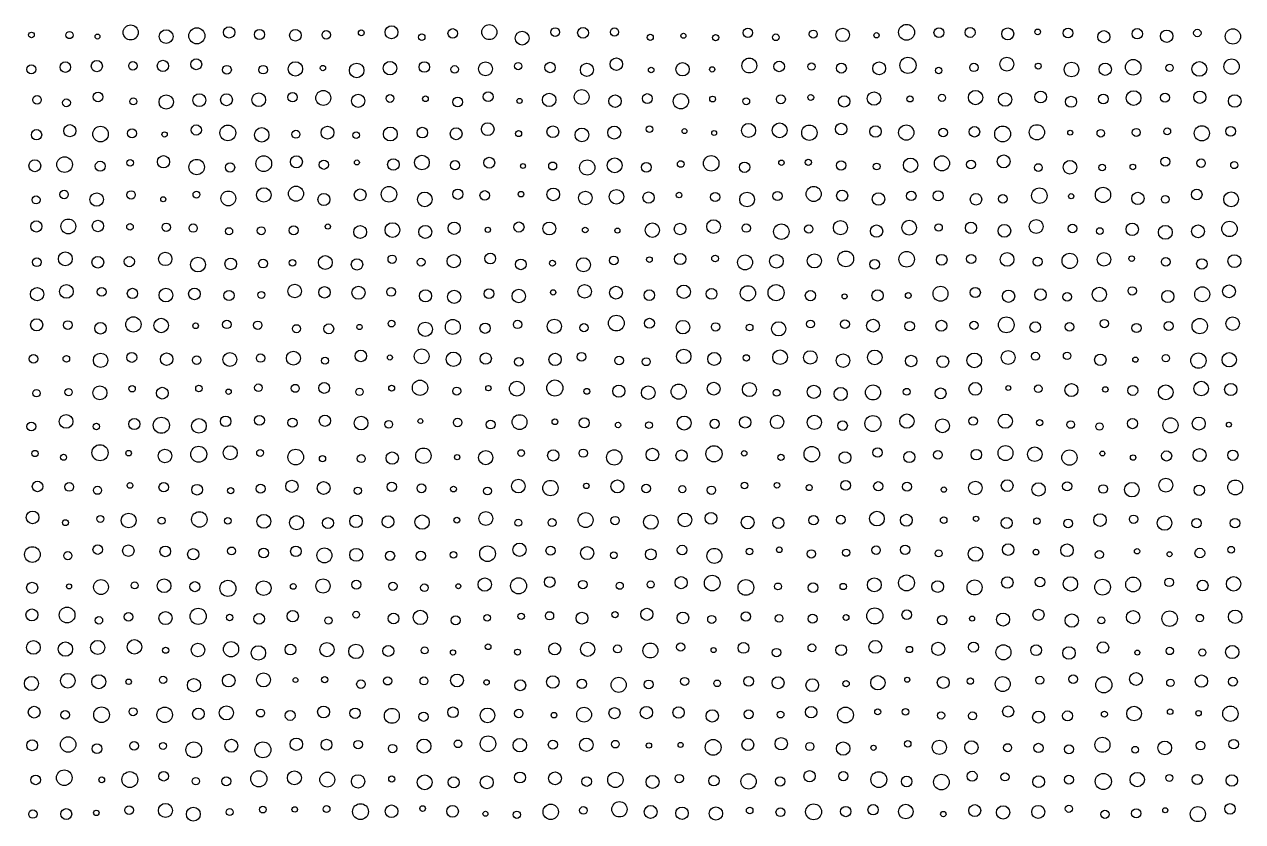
# Model space of a CAD drawing. Extents: x -295 to 305, y -195 to 205.
# Drawn here: x 5.4 to 80.7, y -194.6 to -145.3 of the extents above; entities that cross this region are included whole.
import ezdxf

# ---------------------------------------------------------------- set-up
doc = ezdxf.new("R2010")
doc.units = 0

msp = doc.modelspace()

# ---------------------------------------------------------------- linework, layer by layer
at = {"layer": 'VIA'}
for centre, radius in [((5.8187, -145.9963), 0.1758), ((8.1682, -146.0027), 0.221), ((9.8992, -146.0944), 0.1521), ((11.9484, -145.8378), 0.4665), ((14.1393, -146.0943), 0.4248), ((16.0353, -146.0487), 0.4954), ((18.0298, -145.8364), 0.3522), ((19.909, -145.9699), 0.3148), ((22.1241, -146.0165), 0.3567), ((24.0345, -145.9852), 0.2636), ((26.1996, -145.8636), 0.1791), ((28.0678, -145.8269), 0.3986), ((29.9321, -146.1363), 0.201), ((31.8488, -145.899), 0.294), ((34.1099, -145.8203), 0.4654), ((36.1332, -146.1889), 0.4285), ((38.1789, -145.8193), 0.2736), ((39.9009, -145.863), 0.3332), ((41.8431, -145.8174), 0.2527), ((44.0521, -146.1423), 0.1875), ((46.0989, -146.0465), 0.1552), ((48.0927, -146.1557), 0.1927), ((50.0861, -145.8604), 0.2904), ((51.8109, -146.1398), 0.2047), ((54.1247, -145.9432), 0.2478), ((55.9446, -145.992), 0.4178), ((58.0358, -146.012), 0.1637), ((59.891, -145.8303), 0.4902), ((61.8913, -145.8536), 0.3068), ((63.8195, -145.842), 0.3075), ((66.1415, -145.931), 0.3724), ((67.9941, -145.8077), 0.1749), ((69.869, -145.876), 0.299), ((72.0765, -146.103), 0.3737), ((74.1462, -145.9208), 0.3214), ((75.963, -146.0756), 0.3817), ((77.857, -145.8743), 0.2274), ((80.0557, -146.0858), 0.473), ((15.9971, -147.8034), 0.3379), ((41.9594, -147.8021), 0.3827), ((50.1751, -147.8841), 0.4608), ((59.9768, -147.8747), 0.4993), ((66.0889, -147.8037), 0.4307), ((73.8945, -147.9937), 0.4815), ((79.974, -147.9516), 0.4706), ((5.8071, -148.1216), 0.2788), ((7.9124, -147.9847), 0.3242), ((9.8567, -147.9196), 0.3452), ((12.087, -147.9022), 0.2615), ((13.9381, -147.9079), 0.3442), ((17.8965, -148.1443), 0.2715), ((20.1378, -148.1412), 0.2653), ((22.1257, -148.0917), 0.4447), ((23.826, -148.0391), 0.165), ((25.9139, -148.1891), 0.4493), ((27.9736, -148.0485), 0.4157), ((30.094, -147.9775), 0.3268), ((31.9685, -148.1229), 0.2305), ((33.8701, -148.0858), 0.4296), ((35.8923, -147.9212), 0.2207), ((37.865, -148.0059), 0.3226), ((40.1393, -148.1516), 0.4054), ((44.1105, -148.1574), 0.1692), ((46.0485, -148.1176), 0.4124), ((47.8809, -148.1236), 0.1614), ((52.0186, -147.9397), 0.3267), ((54.0179, -147.9478), 0.2209), ((55.8646, -148.0452), 0.3049), ((58.1974, -148.0616), 0.3961), ((61.8748, -148.1903), 0.1997), ((64.05, -148.0031), 0.2584), ((68.0268, -147.9202), 0.1853), ((70.0828, -148.1307), 0.4548), ((72.1686, -148.1178), 0.3778), ((76.1414, -148.0297), 0.2227), ((77.983, -148.0937), 0.4559), ((6.1618, -150.0068), 0.2647), ((9.932, -149.8257), 0.297), ((14.1436, -150.1373), 0.441), ((16.1887, -150.025), 0.4001), ((17.8702, -149.9989), 0.367), ((19.8597, -150.0027), 0.4233), ((21.9514, -149.8445), 0.29), ((23.8489, -149.888), 0.4647), ((26.0081, -150.0691), 0.41), ((27.972, -149.9201), 0.2431), ((30.1638, -149.9416), 0.1744), ((34.0384, -149.8099), 0.3047), ((37.807, -150.0077), 0.4154), ((39.816, -149.8289), 0.4592), ((41.88, -150.0846), 0.3857), ((43.8723, -149.9261), 0.3049), ((45.9479, -150.0954), 0.4721), ((47.908, -149.9543), 0.1784), ((52.1225, -149.9707), 0.2776), ((53.9704, -149.8572), 0.1813), ((56.0342, -150.1015), 0.3488), ((57.8795, -149.9268), 0.4136), ((60.1012, -149.9511), 0.1879), ((62.0804, -149.8821), 0.2201), ((64.153, -149.8616), 0.4428), ((65.9802, -149.9891), 0.4153), ((68.1795, -149.829), 0.3637), ((70.0576, -150.1251), 0.342), ((72.047, -149.9524), 0.2999), ((73.9207, -149.8953), 0.455), ((75.8612, -149.87), 0.2706), ((78.0177, -149.8463), 0.3756), ((80.1694, -150.0786), 0.3893), ((7.9813, -150.1884), 0.2409), ((12.1104, -150.1011), 0.216), ((32.1506, -150.1404), 0.301), ((35.9775, -150.0743), 0.1596), ((49.9827, -150.0934), 0.213), ((6.1337, -152.1605), 0.3189), ((8.1934, -151.9144), 0.3746), ((10.0847, -152.1232), 0.4801), ((12.0324, -152.0772), 0.2778), ((14.0439, -152.1447), 0.1618), ((16.0034, -151.8701), 0.3152), ((17.9539, -152.0499), 0.487), ((20.0452, -152.1702), 0.4491), ((22.158, -152.1328), 0.2477), ((24.1123, -152.0338), 0.399), ((25.8805, -152.187), 0.2097), ((27.9937, -152.1186), 0.4296), ((29.9699, -152.0308), 0.3277), ((32.0588, -152.1027), 0.3653), ((34.0136, -151.8186), 0.395), ((35.9171, -152.094), 0.1861), ((38.0357, -151.9791), 0.363), ((39.8322, -152.1719), 0.4209), ((41.8289, -152.0336), 0.4021), ((44.0065, -151.8121), 0.2023), ((46.1661, -151.9375), 0.1502), ((48.0032, -152.0583), 0.1521), ((50.1251, -151.8987), 0.4366), ((52.0492, -151.8931), 0.456), ((53.8838, -152.0361), 0.4742), ((55.8492, -151.8142), 0.3591), ((57.9711, -151.9647), 0.3509), ((59.8726, -152.0309), 0.4713), ((62.149, -152.0216), 0.2647), ((64.0857, -151.9824), 0.3242), ((65.8252, -152.1125), 0.4895), ((67.9449, -152.0121), 0.4703), ((70.0057, -152.0373), 0.1516), ((71.8945, -152.073), 0.2349), ((74.0833, -152.0219), 0.2506), ((75.9966, -151.9546), 0.2122), ((78.134, -152.0754), 0.4698), ((79.9153, -151.9498), 0.2963), ((7.8647, -154.006), 0.4827), ((13.9754, -153.8289), 0.3793), ((20.1703, -153.9484), 0.4878), ((22.188, -153.8398), 0.3735), ((29.947, -153.8788), 0.4514), ((34.1053, -153.8948), 0.3388), ((47.8192, -153.931), 0.4792), ((62.0769, -153.9308), 0.4668), ((65.8916, -153.8099), 0.4003), ((75.8787, -153.8262), 0.2748), ((6.0264, -154.0804), 0.3663), ((10.0687, -154.1121), 0.3111), ((11.9153, -153.9022), 0.2024), ((16.0264, -154.1596), 0.4767), ((18.0918, -154.1845), 0.2831), ((23.886, -154.017), 0.2847), ((25.9242, -153.876), 0.1544), ((28.1803, -154.0017), 0.3583), ((31.9913, -154.0479), 0.2854), ((36.1928, -154.0957), 0.1509), ((38.0236, -154.095), 0.2463), ((40.1593, -154.1899), 0.4696), ((41.8546, -154.0546), 0.4566), ((43.8123, -154.1745), 0.3056), ((45.9351, -153.9722), 0.2051), ((49.8834, -154.172), 0.3201), ((52.1607, -153.8929), 0.1682), ((53.8198, -153.8739), 0.1938), ((55.8431, -154.0561), 0.2896), ((58.042, -154.1272), 0.2087), ((60.1366, -154.0452), 0.4414), ((63.875, -154.0052), 0.2717), ((68.0367, -154.1906), 0.2396), ((69.9888, -154.171), 0.4203), ((71.9776, -154.1919), 0.2021), ((73.8716, -154.1536), 0.1731), ((78.0855, -153.9243), 0.2635), ((80.1393, -154.0372), 0.221), ((7.8341, -155.8567), 0.2609), ((9.849, -156.1701), 0.4142), ((11.9753, -155.8816), 0.2588), ((16.0119, -155.8648), 0.2102), ((17.9852, -156.0991), 0.4578), ((20.1756, -155.8844), 0.4467), ((22.1654, -155.8067), 0.4663), ((23.8888, -156.1671), 0.3716), ((26.1319, -155.8797), 0.3639), ((27.9077, -155.8415), 0.4802), ((30.122, -156.16), 0.4525), ((32.1627, -155.841), 0.3157), ((33.826, -155.9105), 0.2933), ((36.0686, -155.8382), 0.1707), ((38.0588, -155.8521), 0.392), ((40.0426, -156.0686), 0.4202), ((41.9626, -155.9992), 0.4515), ((43.9503, -156.045), 0.3498), ((45.8351, -155.8913), 0.1707), ((48.064, -156.0156), 0.2799), ((50.0379, -156.1649), 0.455), ((51.9149, -155.9518), 0.2829), ((54.1524, -155.8223), 0.4662), ((55.9102, -155.9339), 0.342), ((58.1586, -156.1368), 0.3873), ((60.1849, -155.9416), 0.2905), ((61.8433, -155.935), 0.3073), ((64.1807, -156.1513), 0.3557), ((68.0965, -155.932), 0.4785), ((70.0637, -155.963), 0.1586), ((72.0299, -155.8812), 0.4726), ((74.1832, -156.0962), 0.3791), ((77.8222, -155.858), 0.3289), ((79.9463, -156.1541), 0.4567), ((6.1036, -156.1875), 0.2493), ((13.9622, -156.1515), 0.1573), ((65.8403, -156.1242), 0.2743), ((75.8744, -156.1557), 0.2355), ((6.1201, -157.8329), 0.3457), ((8.0995, -157.831), 0.458), ((9.9256, -157.8032), 0.3509), ((11.9067, -157.8574), 0.2036), ((14.1486, -157.8844), 0.2601), ((15.8091, -157.9331), 0.2563), ((18.0258, -158.1318), 0.2238), ((20.0189, -158.0968), 0.2482), ((22.0242, -158.0715), 0.2769), ((24.1313, -157.8374), 0.163), ((26.1273, -158.1771), 0.3985), ((28.1249, -158.0576), 0.4565), ((30.1501, -158.167), 0.3996), ((31.9366, -157.944), 0.3762), ((34.0184, -158.0394), 0.1624), ((35.9411, -157.8672), 0.3124), ((37.8155, -157.9585), 0.3997), ((40.0351, -158.0517), 0.1729), ((42.0207, -158.0894), 0.1557), ((44.1822, -158.0609), 0.4435), ((45.8948, -157.9893), 0.3569), ((47.9678, -157.8388), 0.4257), ((49.9872, -157.9336), 0.2581), ((52.1531, -158.1536), 0.4757), ((53.8447, -157.9895), 0.2594), ((55.8052, -157.9068), 0.4387), ((58.0362, -158.1211), 0.38), ((60.0529, -157.907), 0.4559), ((61.8728, -157.8984), 0.228), ((63.8716, -157.9175), 0.349), ((65.9347, -158.1017), 0.393), ((67.8979, -157.8352), 0.4248), ((70.1509, -157.9634), 0.2665), ((71.8309, -158.1166), 0.2079), ((73.8354, -158.006), 0.3841), ((75.8803, -158.1937), 0.4284), ((77.8994, -158.1361), 0.3967), ((79.8466, -157.9841), 0.4768), ((7.9096, -159.8368), 0.4287), ((14.0888, -159.8415), 0.4125), ((31.9153, -159.9766), 0.4129), ((34.1658, -159.8157), 0.3338), ((45.9015, -159.8456), 0.3475), ((51.8517, -159.9864), 0.4228), ((54.1939, -159.9619), 0.4354), ((56.135, -159.8359), 0.4867), ((59.8975, -159.8602), 0.4816), ((62.0632, -159.8895), 0.3315), ((63.8841, -159.8413), 0.286), ((66.1031, -159.8712), 0.4196), ((69.9736, -159.96), 0.4756), ((72.0869, -159.8676), 0.4197), ((80.1499, -159.9755), 0.3982), ((6.1504, -160.0416), 0.2741), ((9.9189, -160.0436), 0.3614), ((11.8653, -160.0058), 0.3158), ((16.1072, -160.1862), 0.4571), ((18.1299, -160.1476), 0.3595), ((20.1264, -160.1292), 0.2695), ((21.9474, -160.0779), 0.2097), ((23.9735, -160.0654), 0.4289), ((25.9309, -160.1764), 0.3527), ((28.1051, -159.8563), 0.2561), ((29.8948, -160.0359), 0.2417), ((36.0564, -160.1749), 0.3304), ((38.0085, -160.1053), 0.1807), ((39.9262, -160.1992), 0.4311), ((41.8034, -159.9334), 0.2741), ((44.0054, -159.8833), 0.1753), ((48.0561, -159.8095), 0.2049), ((49.9115, -160.0536), 0.461), ((57.9148, -160.171), 0.2996), ((67.9874, -160.0109), 0.2733), ((73.8028, -159.8193), 0.1723), ((75.9027, -160.0227), 0.2671), ((78.137, -160.1476), 0.3247), ((6.1634, -162.02), 0.4088), ((7.9795, -161.8461), 0.4239), ((10.1562, -161.8679), 0.2693), ((12.057, -161.9717), 0.3158), ((14.1284, -162.07), 0.426), ((15.8892, -161.9997), 0.3599), ((18.0246, -162.1023), 0.314), ((22.0817, -161.8234), 0.4205), ((23.926, -161.9041), 0.3532), ((26.0277, -161.9272), 0.4053), ((28.0393, -161.8762), 0.2724), ((30.1647, -162.1203), 0.3772), ((31.9354, -162.1815), 0.404), ((34.0858, -161.9901), 0.3031), ((35.929, -162.1343), 0.4163), ((38.0522, -161.9066), 0.1644), ((40.0003, -161.8427), 0.4222), ((41.9361, -161.9248), 0.3983), ((43.997, -162.0829), 0.3288), ((46.1278, -161.8716), 0.4138), ((47.8392, -161.9986), 0.3349), ((50.0891, -161.9613), 0.4697), ((51.8268, -161.9241), 0.4956), ((53.9539, -162.1092), 0.3184), ((58.102, -162.0984), 0.347), ((61.9885, -161.9906), 0.4616), ((64.1383, -161.9127), 0.3148), ((66.1939, -162.145), 0.3778), ((68.1681, -162.0455), 0.359), ((71.803, -162.0348), 0.4431), ((73.8336, -161.8165), 0.2586), ((76.037, -162.1631), 0.3717), ((78.1584, -162.0256), 0.4622), ((79.8162, -161.8396), 0.3971), ((20.0263, -162.0621), 0.2132), ((56.0596, -162.154), 0.1573), ((59.9972, -162.1007), 0.18), ((69.8165, -162.1774), 0.2666), ((41.957, -163.8072), 0.4851), ((6.138, -163.9073), 0.3746), ((8.064, -163.9238), 0.2684), ((10.083, -164.1258), 0.3557), ((12.1149, -163.8872), 0.4719), ((13.8335, -163.9544), 0.4467), ((15.9594, -163.9714), 0.1728), ((17.8849, -163.8858), 0.2628), ((19.8035, -163.9343), 0.2573), ((22.192, -164.1516), 0.2495), ((24.1906, -164.1588), 0.3032), ((26.0884, -164.0475), 0.1624), ((28.0709, -163.8387), 0.206), ((30.155, -164.188), 0.4391), ((31.8543, -164.0401), 0.46), ((33.851, -164.1218), 0.3182), ((35.8579, -163.8859), 0.2601), ((38.1243, -164.0013), 0.4424), ((39.9582, -164.0886), 0.2492), ((44.0036, -163.8178), 0.3078), ((46.0733, -164.054), 0.4189), ((48.0924, -164.0419), 0.26), ((50.1954, -164.0781), 0.2064), ((51.989, -164.1573), 0.4394), ((53.9574, -163.8645), 0.2399), ((56.0809, -163.8712), 0.2757), ((57.8172, -163.9609), 0.3973), ((60.0802, -163.9947), 0.2953), ((62.0455, -163.9676), 0.3385), ((64.057, -163.9437), 0.2548), ((66.0536, -163.9123), 0.4847), ((67.8445, -164.0529), 0.3274), ((69.9524, -164.0307), 0.2658), ((72.1106, -163.8353), 0.2552), ((74.0996, -164.1093), 0.2815), ((76.0806, -163.9861), 0.2811), ((78.0055, -163.991), 0.4742), ((80.0386, -163.8387), 0.4187), ((22.0019, -165.9741), 0.4305), ((26.1694, -165.8352), 0.3597), ((29.9291, -165.8563), 0.4585), ((31.8943, -166.0416), 0.4472), ((46.1253, -165.863), 0.4435), ((52.0743, -165.9146), 0.4524), ((53.9403, -165.9261), 0.4168), ((57.9289, -165.9235), 0.4513), ((66.1724, -165.928), 0.4316), ((67.8562, -165.8506), 0.2474), ((69.8087, -165.8313), 0.2282), ((5.9493, -166.0151), 0.2671), ((7.9729, -166.0191), 0.2034), ((10.0906, -166.1059), 0.4451), ((12.0179, -165.9267), 0.306), ((14.1709, -166.0321), 0.3872), ((16.0261, -166.091), 0.263), ((18.081, -166.0521), 0.428), ((19.9776, -165.9683), 0.2612), ((23.9575, -166.1279), 0.2204), ((27.9705, -165.9301), 0.157), ((33.888, -166.0013), 0.3514), ((35.932, -166.1951), 0.2636), ((38.1701, -166.0509), 0.3805), ((39.8073, -165.8838), 0.2707), ((42.1247, -166.1226), 0.2687), ((43.8022, -166.1902), 0.246), ((48.0061, -166.0224), 0.4035), ((49.993, -165.9552), 0.1978), ((55.9642, -166.1226), 0.4176), ((60.171, -166.1464), 0.3543), ((62.1324, -166.1866), 0.3657), ((64.0732, -166.1106), 0.4537), ((71.8631, -166.0781), 0.3549), ((74.0299, -166.0636), 0.162), ((75.9172, -165.9752), 0.2276), ((77.9228, -166.1251), 0.4726), ((79.8261, -166.0735), 0.4434), ((8.1119, -168.0713), 0.2237), ((10.0485, -168.1128), 0.433), ((12.0368, -167.8633), 0.1975), ((13.9043, -168.137), 0.362), ((16.1665, -167.8454), 0.2007), ((19.8396, -167.8042), 0.2371), ((22.1164, -167.8377), 0.2467), ((23.9058, -167.8154), 0.334), ((26.0833, -168.054), 0.2266), ((28.0751, -167.8275), 0.1821), ((29.8263, -167.804), 0.4741), ((32.0977, -168.0105), 0.2479), ((34.0486, -167.8247), 0.1648), ((35.8102, -167.8563), 0.4586), ((38.1586, -167.8193), 0.4982), ((40.1364, -168.023), 0.1801), ((42.1092, -168.008), 0.3754), ((43.9288, -168.1068), 0.4224), ((45.8085, -168.0408), 0.4677), ((47.9718, -167.8616), 0.3981), ((50.1819, -167.9127), 0.4372), ((54.1593, -168.0567), 0.4062), ((55.8219, -168.1858), 0.4054), ((57.8196, -168.0903), 0.4659), ((59.8993, -168.0509), 0.2102), ((61.9978, -168.1515), 0.3352), ((64.1329, -167.8689), 0.3939), ((66.1775, -167.8172), 0.1539), ((68.0301, -167.8598), 0.231), ((70.0766, -167.9423), 0.4037), ((72.1734, -167.9056), 0.1705), ((73.8675, -167.9676), 0.3072), ((75.9055, -168.0834), 0.4574), ((78.0949, -167.8505), 0.4495), ((79.9242, -167.9098), 0.3792), ((6.124, -168.1402), 0.2289), ((18, -168.0465), 0.1647), ((51.863, -168.1141), 0.2124), ((5.809, -170.1984), 0.271), ((7.9549, -169.88), 0.4255), ((9.828, -170.1969), 0.1963), ((12.1717, -170.0468), 0.3442), ((13.8439, -170.1188), 0.4979), ((16.1666, -170.1604), 0.4525), ((17.8172, -169.8788), 0.325), ((19.907, -169.8141), 0.3061), ((21.947, -169.9632), 0.2817), ((23.9497, -169.8404), 0.3498), ((26.1864, -169.9813), 0.4239), ((27.8953, -170.0649), 0.2377), ((29.8511, -169.8599), 0.1501), ((32.1521, -169.9426), 0.2657), ((34.1865, -170.0737), 0.2756), ((35.9753, -169.9246), 0.4586), ((38.1617, -169.9069), 0.1752), ((39.9759, -169.9671), 0.3124), ((42.0628, -170.1041), 0.1662), ((43.9758, -170.116), 0.2081), ((46.1508, -169.9804), 0.4324), ((48.0327, -170.0335), 0.2859), ((49.9178, -169.9375), 0.3528), ((51.8874, -169.9165), 0.4119), ((54.1916, -169.9442), 0.4411), ((55.9366, -170.1437), 0.2949), ((57.8098, -170.0166), 0.4966), ((59.9096, -169.8639), 0.4415), ((62.1137, -170.152), 0.426), ((64.003, -169.8571), 0.2617), ((65.9881, -169.8648), 0.439), ((68.113, -169.961), 0.1954), ((70.0353, -170.074), 0.2353), ((71.8112, -170.1962), 0.2324), ((73.8525, -170.0193), 0.3133), ((76.1968, -170.1251), 0.4673), ((77.9472, -170.0147), 0.402), ((79.8061, -170.0831), 0.1536), ((10.0532, -171.8163), 0.4969), ((14.0692, -172.0154), 0.4168), ((16.153, -171.9122), 0.4923), ((18.1004, -171.8201), 0.4366), ((19.9478, -171.8315), 0.2132), ((22.1456, -172.0876), 0.4848), ((30.035, -172.0011), 0.4757), ((36.0786, -171.8365), 0.206), ((39.9118, -171.8444), 0.2537), ((41.828, -172.105), 0.472), ((44.1852, -171.9347), 0.3925), ((47.9887, -171.8822), 0.4998), ((54.0332, -171.9043), 0.4779), ((58.0996, -171.8048), 0.2877), ((64.1999, -171.9363), 0.3268), ((66.004, -171.8374), 0.4625), ((67.813, -171.912), 0.4505), ((77.994, -171.9612), 0.4007), ((6.0327, -171.867), 0.1924), ((7.8009, -172.1016), 0.1852), ((11.8212, -171.8418), 0.1719), ((23.8002, -172.1794), 0.1934), ((26.1988, -172.182), 0.2456), ((28.1064, -172.1463), 0.3813), ((32.1235, -172.0921), 0.1619), ((33.8861, -172.1189), 0.4389), ((38.0591, -171.9841), 0.3509), ((45.9892, -171.9951), 0.3516), ((49.8571, -171.856), 0.1678), ((52.1254, -172.1009), 0.1923), ((56.0864, -172.1167), 0.3636), ((60.0598, -172.0876), 0.3431), ((61.8264, -171.9459), 0.2728), ((69.9567, -172.1181), 0.4728), ((71.9918, -171.862), 0.1501), ((73.8904, -172.1148), 0.1684), ((75.9601, -172.0156), 0.3145), ((80.0526, -171.9775), 0.3195), ((6.1969, -173.9013), 0.3259), ((8.1538, -173.9308), 0.271), ((9.8996, -174.1389), 0.2498), ((11.9057, -173.8361), 0.1762), ((13.992, -173.948), 0.2956), ((16.0529, -174.1022), 0.3307), ((19.9736, -174.0431), 0.2773), ((21.9126, -173.8922), 0.3769), ((23.8695, -173.9977), 0.3957), ((28.0804, -173.922), 0.2908), ((29.9171, -174.0128), 0.275), ((31.8956, -174.0661), 0.1771), ((35.9039, -173.8834), 0.4225), ((37.8854, -173.9992), 0.4748), ((40.1055, -173.8677), 0.1675), ((42.0203, -173.8955), 0.4027), ((43.8011, -174.0297), 0.2689), ((46.033, -174.0678), 0.2202), ((47.8338, -174.1356), 0.257), ((49.873, -173.8459), 0.2027), ((51.8816, -173.8292), 0.1739), ((53.8755, -173.9755), 0.1866), ((56.1283, -173.8354), 0.3046), ((58.1439, -173.8908), 0.2859), ((59.9217, -173.9182), 0.2837), ((64.1455, -173.9932), 0.4178), ((66.1105, -173.8511), 0.3637), ((68.0462, -174.0882), 0.416), ((69.8167, -173.8928), 0.2849), ((72.0445, -174.0585), 0.2637), ((73.8126, -174.1001), 0.4521), ((75.9093, -173.8181), 0.4289), ((77.9749, -174.1349), 0.3224), ((80.1983, -173.9625), 0.4587), ((18.1298, -174.1639), 0.1929), ((25.9831, -174.1659), 0.2247), ((33.9953, -174.1824), 0.2443), ((62.1932, -174.0987), 0.1656), ((5.8908, -175.8144), 0.3919), ((7.9179, -176.1404), 0.1816), ((10.0733, -175.9079), 0.2145), ((11.8238, -176.0068), 0.4553), ((13.8551, -176.0185), 0.217), ((16.1933, -175.9434), 0.4804), ((17.9476, -176.026), 0.2073), ((20.1751, -176.059), 0.4274), ((22.1954, -176.1425), 0.4357), ((24.1394, -176.1643), 0.3377), ((25.8704, -176.0546), 0.3855), ((27.849, -176.0834), 0.37), ((29.9578, -176.1049), 0.4422), ((32.1028, -175.9866), 0.1775), ((33.8921, -175.8803), 0.4314), ((35.8997, -176.1472), 0.2158), ((37.9862, -176.1353), 0.2451), ((40.0578, -175.979), 0.4636), ((41.8774, -176.0112), 0.2622), ((44.0936, -176.1032), 0.4475), ((46.1955, -175.9729), 0.426), ((47.8095, -175.8694), 0.3626), ((50.07, -176.1257), 0.3962), ((51.9671, -176.153), 0.3445), ((54.1482, -175.989), 0.2912), ((55.8306, -175.9576), 0.2718), ((58.0617, -175.8908), 0.4549), ((59.8798, -175.9905), 0.3676), ((62.1847, -175.9837), 0.2038), ((64.1865, -175.8996), 0.1624), ((66.0801, -176.1581), 0.342), ((67.9476, -176.0459), 0.2009), ((69.8761, -176.1898), 0.2745), ((71.8446, -175.9798), 0.3877), ((73.9142, -175.9272), 0.2576), ((75.8329, -176.1627), 0.4475), ((77.8129, -176.1797), 0.2893), ((80.1825, -176.1718), 0.2978), ((5.8734, -178.1082), 0.4841), ((9.9137, -177.8046), 0.2949), ((11.8049, -177.8728), 0.3545), ((14.0866, -177.916), 0.3293), ((18.1811, -177.886), 0.2415), ((22.1557, -177.9116), 0.3257), ((33.9983, -178.059), 0.4856), ((35.9757, -177.8155), 0.4112), ((37.8921, -177.8728), 0.2814), ((40.153, -178.0204), 0.4041), ((46.022, -177.8364), 0.2996), ((52.0282, -177.8161), 0.1755), ((58.0044, -177.8423), 0.2639), ((59.8025, -177.8156), 0.294), ((64.1516, -178.0811), 0.4489), ((66.169, -177.8049), 0.3582), ((69.8046, -177.8444), 0.3902), ((79.9505, -177.8153), 0.2079), ((8.0657, -178.1815), 0.2505), ((15.813, -178.0903), 0.3483), ((20.1706, -178.0104), 0.3021), ((23.9212, -178.164), 0.4612), ((25.8857, -178.1292), 0.4001), ((27.9756, -178.19), 0.2849), ((29.871, -178.1899), 0.2886), ((31.8964, -178.1302), 0.207), ((41.806, -178.1559), 0.2059), ((44.0895, -178.1015), 0.3358), ((48.0166, -178.1931), 0.4644), ((50.1863, -177.9234), 0.211), ((54.0037, -178.071), 0.2547), ((56.1569, -177.9973), 0.2233), ((61.8708, -178.0365), 0.2131), ((67.8884, -177.962), 0.1759), ((71.801, -178.1108), 0.2497), ((74.1354, -177.9101), 0.1666), ((76.1389, -178.0883), 0.1548), ((78.014, -178.0224), 0.3005), ((5.8608, -180.168), 0.344), ((10.1137, -180.1203), 0.4603), ((12.1958, -180.0147), 0.2128), ((14.0099, -180.0424), 0.4224), ((15.9189, -180.0968), 0.3117), ((17.957, -180.1995), 0.4971), ((20.1657, -180.1889), 0.4541), ((21.9954, -180.0791), 0.1753), ((23.8343, -180.052), 0.443), ((25.8873, -179.9686), 0.2793), ((28.151, -180.0733), 0.2587), ((33.8237, -179.9663), 0.4105), ((35.9143, -180.0448), 0.495), ((37.8413, -179.8102), 0.3303), ((39.8851, -179.9699), 0.2633), ((42.1688, -180.039), 0.219), ((44.0783, -179.9593), 0.2167), ((45.9688, -179.8482), 0.3748), ((47.8811, -179.8748), 0.4836), ((49.964, -180.1427), 0.4883), ((51.9466, -180.0792), 0.2095), ((54.1143, -180.1547), 0.2966), ((55.9759, -180.0844), 0.1934), ((57.8994, -179.9813), 0.4311), ((59.8881, -179.8652), 0.491), ((61.8139, -180.0914), 0.359), ((64.0929, -180.1435), 0.4664), ((66.1191, -179.8415), 0.3542), ((68.134, -179.8121), 0.2962), ((70.0188, -179.9264), 0.4438), ((72.0022, -180.1271), 0.4849), ((73.8919, -179.9611), 0.4578), ((76.1224, -179.8287), 0.2672), ((78.1872, -180.0295), 0.3319), ((80.0984, -179.9226), 0.4453), ((8.1422, -180.0785), 0.1594), ((30.1008, -180.1609), 0.2341), ((32.1958, -180.0703), 0.1528), ((8.018, -181.8483), 0.4872), ((57.9278, -181.9052), 0.4971), ((5.8478, -181.8444), 0.3739), ((9.9867, -182.1773), 0.2292), ((11.8114, -181.9671), 0.2645), ((14.0966, -182.0374), 0.4065), ((16.1195, -181.9302), 0.4975), ((18.0649, -182.0016), 0.1968), ((19.8855, -182.0833), 0.3288), ((21.9599, -181.921), 0.349), ((24.1674, -182.1845), 0.2237), ((25.882, -181.8261), 0.2088), ((28.1936, -182.0613), 0.3298), ((29.8457, -181.9967), 0.4424), ((32.0346, -182.1785), 0.2806), ((33.9727, -182.021), 0.2046), ((36.0763, -181.9318), 0.1987), ((37.8312, -181.8957), 0.2539), ((39.8318, -182.044), 0.3653), ((41.8792, -181.8287), 0.191), ((43.8456, -181.8042), 0.3739), ((46.0724, -182.0289), 0.3612), ((47.8518, -182.1218), 0.2501), ((49.9618, -181.9411), 0.2866), ((52.0107, -182.0546), 0.2346), ((54.0822, -182.0784), 0.2785), ((56.1527, -182.0013), 0.1795), ((59.9036, -181.8287), 0.2953), ((62.094, -182.1663), 0.2842), ((63.9387, -182.0723), 0.1554), ((65.8545, -182.1269), 0.4006), ((68.0426, -181.835), 0.3441), ((70.0995, -182.1894), 0.4154), ((71.9272, -182.1821), 0.2161), ((73.8849, -181.9811), 0.4102), ((76.1474, -182.0708), 0.4796), ((78.0082, -182.0366), 0.2294), ((80.1987, -181.9561), 0.4176), ((5.9348, -183.8492), 0.4236), ((7.9168, -183.9553), 0.4454), ((9.9107, -183.8537), 0.4374), ((12.1836, -183.8177), 0.4475), ((16.1072, -184.0107), 0.4174), ((18.1512, -183.9646), 0.4699), ((21.819, -183.9857), 0.3339), ((24.0741, -183.9874), 0.4378), ((25.8657, -184.0991), 0.4455), ((34.0366, -183.8112), 0.1759), ((38.149, -183.9449), 0.3701), ((40.1815, -183.9654), 0.4392), ((44.0614, -184.0421), 0.4602), ((45.9315, -183.8312), 0.254), ((49.815, -183.8798), 0.3367), ((54.0421, -183.876), 0.2401), ((57.9608, -183.8163), 0.3961), ((61.8474, -183.9397), 0.404), ((64.0277, -183.8319), 0.3062), ((72.031, -183.8605), 0.3542), ((14.1093, -184.0256), 0.1878), ((19.8397, -184.1943), 0.4468), ((27.8665, -184.0677), 0.3389), ((30.1112, -184.0346), 0.2154), ((31.8643, -184.1632), 0.1609), ((35.8537, -184.1419), 0.1854), ((42.0318, -183.9419), 0.245), ((47.9703, -184.0117), 0.1572), ((51.858, -184.1728), 0.2641), ((55.8546, -184.0142), 0.3318), ((60.0693, -183.9805), 0.1941), ((65.8754, -184.1527), 0.4668), ((67.8963, -184.0245), 0.3332), ((69.9262, -184.197), 0.3877), ((74.1504, -184.1719), 0.1531), ((76.1542, -184.0693), 0.228), ((78.1697, -184.1651), 0.2199), ((80.0157, -184.1362), 0.4099), ((5.817, -186.0826), 0.4377), ((8.0663, -185.9099), 0.456), ((9.9769, -185.9692), 0.4318), ((11.8242, -185.9759), 0.1701), ((13.9489, -185.8536), 0.2266), ((15.8584, -186.1844), 0.4054), ((18.0058, -185.8992), 0.3902), ((20.1536, -185.8611), 0.4323), ((22.129, -185.869), 0.1504), ((23.9409, -185.8449), 0.1913), ((26.1783, -186.1242), 0.2659), ((27.8241, -185.9223), 0.2515), ((30.0702, -185.9202), 0.2441), ((32.1126, -185.893), 0.3949), ((33.9358, -186.0138), 0.1675), ((36.021, -186.191), 0.336), ((38.0344, -185.9879), 0.3864), ((39.8265, -186.1052), 0.2924), ((42.1009, -186.1637), 0.4648), ((43.9532, -186.1379), 0.2706), ((46.1803, -185.9526), 0.248), ((48.1859, -186.0715), 0.2054), ((50.135, -185.9461), 0.2995), ((51.954, -186.038), 0.3684), ((54.0628, -186.1847), 0.3963), ((56.1532, -186.0904), 0.1971), ((58.1183, -186.0365), 0.443), ((59.9359, -185.8496), 0.156), ((62.1563, -186.018), 0.3668), ((63.8319, -185.9356), 0.1941), ((65.8358, -186.1157), 0.4619), ((68.123, -185.8791), 0.2502), ((70.181, -185.8191), 0.2686), ((72.0802, -186.1671), 0.4976), ((74.0692, -185.8061), 0.3951), ((76.1962, -186.0394), 0.2327), ((78.1121, -185.9311), 0.3826), ((80.0529, -185.9701), 0.2773), ((5.9866, -187.8537), 0.3626), ((7.8977, -188.0137), 0.2637), ((10.1463, -188.013), 0.484), ((12.0964, -187.8257), 0.2491), ((14.0506, -188.0151), 0.4771), ((16.1372, -187.9572), 0.3591), ((17.8629, -187.8982), 0.4377), ((19.9741, -187.9054), 0.2462), ((21.8032, -188.0569), 0.3048), ((23.8657, -187.8412), 0.3675), ((25.8121, -187.9245), 0.3199), ((28.0872, -188.0798), 0.4612), ((30.0457, -188.1333), 0.2881), ((31.8659, -187.8617), 0.3283), ((33.9969, -188.0544), 0.4546), ((35.9259, -187.9369), 0.2622), ((38.1038, -188.0408), 0.1721), ((39.9648, -188.0117), 0.4583), ((41.8432, -187.9147), 0.345), ((43.8182, -187.8805), 0.3829), ((45.8066, -187.8732), 0.3485), ((47.8869, -188.0874), 0.3813), ((50.1347, -187.9808), 0.2789), ((52.1068, -188.0043), 0.2074), ((53.9998, -187.8573), 0.3543), ((56.1139, -188.0275), 0.4895), ((58.1076, -187.8332), 0.1857), ((59.8252, -187.8336), 0.2113), ((62.0216, -188.0534), 0.2243), ((63.9682, -188.0833), 0.2472), ((66.1708, -187.8135), 0.3437), ((68.0466, -188.1594), 0.3668), ((69.8394, -188.0854), 0.3089), ((72.1152, -187.9771), 0.187), ((73.9487, -187.9391), 0.4532), ((76.1779, -187.8275), 0.1727), ((77.9337, -187.9171), 0.1678), ((79.899, -187.9477), 0.473), ((5.8605, -189.8984), 0.3364), ((8.0862, -189.8514), 0.4757), ((12.1565, -189.9346), 0.2672), ((15.8485, -190.1804), 0.4845), ((18.169, -189.9293), 0.3987), ((20.1191, -190.1808), 0.4908), ((22.1823, -189.8368), 0.3845), ((24.048, -189.8669), 0.339), ((26.0101, -189.8597), 0.2638), ((30.0726, -189.9487), 0.4305), ((32.1676, -189.8105), 0.2363), ((34.0287, -189.8071), 0.481), ((35.9964, -189.8951), 0.4176), ((38.0347, -189.8582), 0.2791), ((40.1046, -189.8702), 0.4138), ((41.9027, -189.8307), 0.2355), ((47.9425, -190.0298), 0.4906), ((50.0852, -189.8653), 0.365), ((52.1447, -189.8016), 0.381), ((55.9755, -190.1035), 0.4158), ((59.9651, -189.8096), 0.1972), ((61.9166, -190.0295), 0.4414), ((63.8974, -190.0294), 0.4107), ((71.9952, -189.8707), 0.4646), ((75.8459, -190.0673), 0.4256), ((78.0625, -189.9204), 0.2676), ((80.1049, -189.8293), 0.2962), ((9.8654, -190.1144), 0.3003), ((13.9499, -189.9415), 0.2159), ((28.1297, -190.1052), 0.2564), ((43.971, -189.9136), 0.1659), ((45.9261, -189.8793), 0.1561), ((53.912, -189.9752), 0.2533), ((57.8521, -190.0572), 0.1593), ((66.1343, -190.0509), 0.2497), ((68.0388, -190.0642), 0.2856), ((69.9266, -190.1485), 0.2838), ((74.0144, -190.1775), 0.2091), ((6.0783, -192.0411), 0.2948), ((7.845, -191.9068), 0.4837), ((10.1585, -192.0352), 0.1772), ((11.8956, -192.0214), 0.4914), ((13.9898, -191.8115), 0.2966), ((15.9709, -192.1218), 0.2282), ((17.8524, -192.1236), 0.2801), ((19.8679, -191.9711), 0.4999), ((22.0634, -191.9131), 0.4323), ((24.098, -192.024), 0.4632), ((25.9983, -192.1316), 0.4129), ((28.0821, -191.9845), 0.1878), ((30.1164, -192.1899), 0.4573), ((31.9073, -192.1897), 0.3413), ((33.9511, -192.1906), 0.4007), ((36.0047, -191.8921), 0.3368), ((38.1718, -191.9408), 0.3974), ((40.1272, -192.1417), 0.2986), ((41.8985, -192.0367), 0.4733), ((44.1943, -192.1668), 0.4035), ((45.8478, -191.9559), 0.259), ((47.9896, -192.0941), 0.3225), ((50.1286, -192.1351), 0.4749), ((52.0781, -192.1358), 0.2952), ((53.8951, -191.8096), 0.3465), ((55.9858, -191.8058), 0.2832), ((58.1732, -192.0207), 0.489), ((59.8987, -192.1395), 0.3263), ((62.0433, -192.1747), 0.4805), ((63.94, -191.8103), 0.3068), ((65.9693, -191.8556), 0.2513), ((68.0535, -192.153), 0.3649), ((69.9231, -192.0289), 0.2754), ((72.0473, -192.1353), 0.498), ((74.1442, -192.0194), 0.4456), ((76.1299, -191.9174), 0.2124), ((77.8548, -192.0182), 0.3156), ((79.9891, -192.0762), 0.3491), ((42.1483, -193.8586), 0.4734), ((5.9106, -194.1539), 0.2614), ((7.9682, -194.1513), 0.3391), ((9.8237, -194.0789), 0.1692), ((11.8472, -193.9154), 0.2665), ((14.0943, -193.9269), 0.4315), ((15.8194, -194.159), 0.4256), ((18.0665, -194.0276), 0.2109), ((20.1157, -193.8765), 0.2071), ((22.0868, -193.8666), 0.1708), ((24.0529, -193.841), 0.2108), ((26.1481, -193.9998), 0.4907), ((28.066, -193.9824), 0.3912), ((29.9885, -193.8099), 0.1762), ((31.8376, -193.9826), 0.3597), ((33.8691, -194.1341), 0.1514), ((35.8051, -194.1916), 0.2245), ((37.9055, -194.0131), 0.4761), ((39.9229, -193.9285), 0.2344), ((44.0773, -194.0198), 0.399), ((46.0188, -194.1017), 0.3843), ((48.1097, -194.1141), 0.4096), ((50.1969, -193.9257), 0.2037), ((52.0997, -194.0356), 0.2768), ((54.1458, -194.0146), 0.4897), ((56.1323, -193.9938), 0.3197), ((57.8248, -193.8832), 0.3172), ((59.8411, -193.996), 0.4519), ((62.1641, -194.1521), 0.1685), ((64.1064, -193.9369), 0.3664), ((65.8556, -194.0477), 0.4114), ((68.0282, -194.0209), 0.4051), ((69.9219, -193.8231), 0.224), ((72.1516, -194.1673), 0.2563), ((74.0847, -194.1067), 0.2874), ((75.8745, -193.9155), 0.1563), ((77.8891, -194.1537), 0.4663), ((79.8783, -193.8329), 0.3274)]:
    msp.add_circle(centre, radius, dxfattribs=at)

doc.saveas('drawing.dxf')
